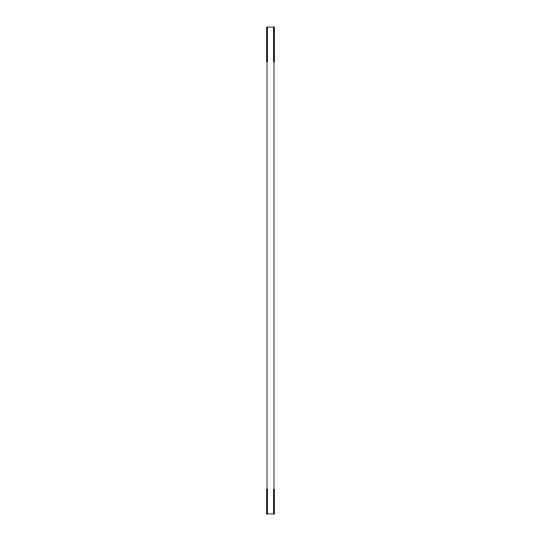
<?xml version="1.0" encoding="UTF-8"?>
<svg xmlns="http://www.w3.org/2000/svg" width="541" height="541" viewBox="0 0 541 541"><rect width="100%" height="100%" fill="white"/><g stroke="black" fill="none" stroke-linecap="round" stroke-linejoin="round"><path stroke-width="0.81" d="M267.017 61.89L267.017 27.05L273.983 27.05L273.983 513.95L267.017 513.95L267.017 489.314M273.983 513.95L273.983 489.314M273.983 61.89L273.983 27.05M267.017 27.05L267.017 513.95"/></g></svg>
